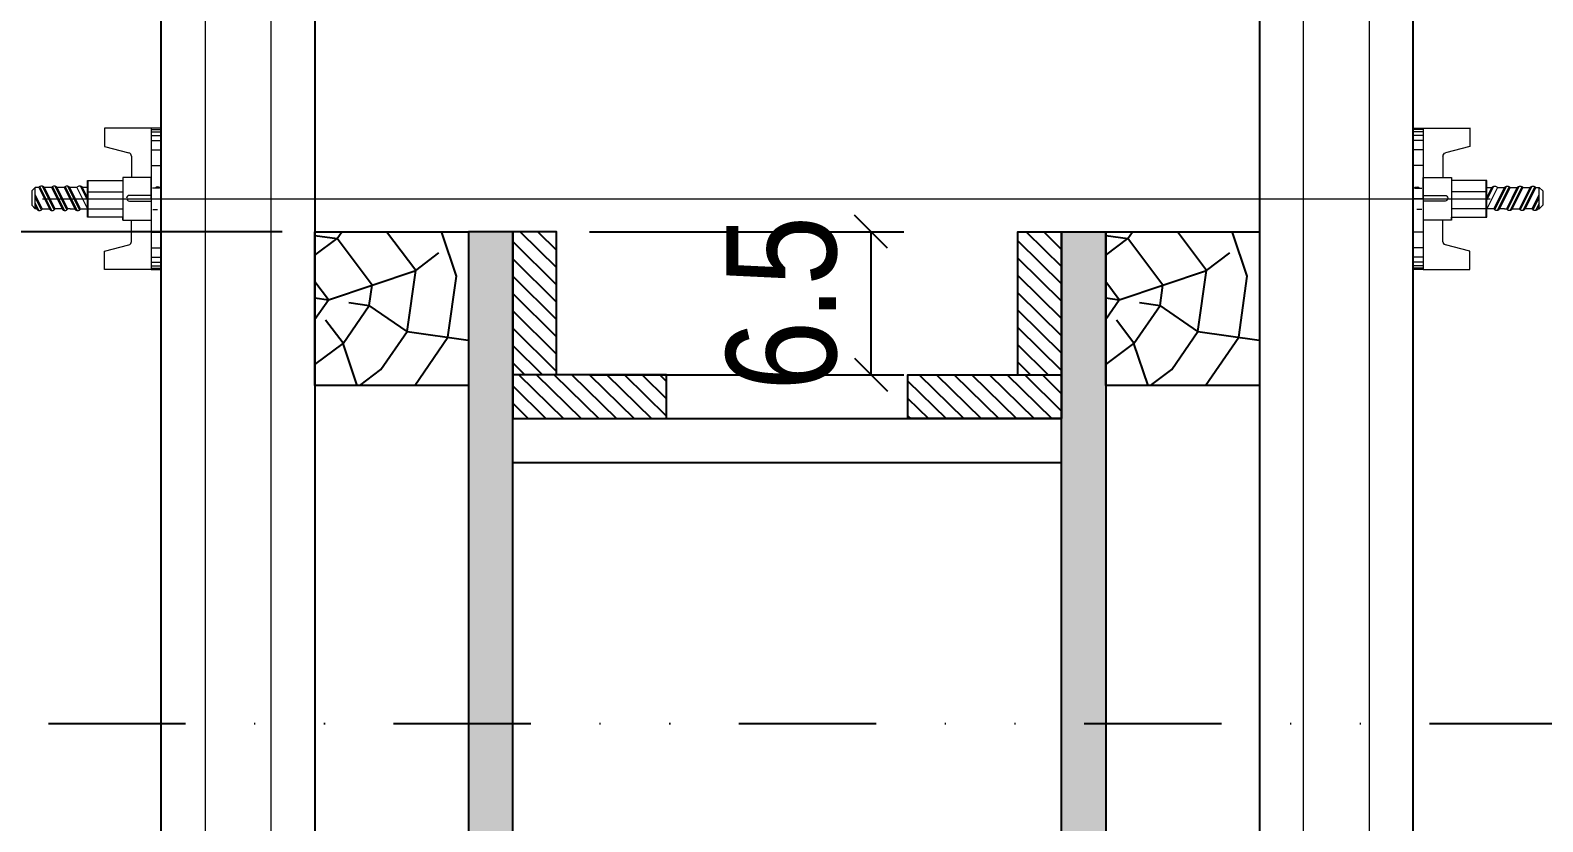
# Model space of a CAD drawing. Extents: x 13379 to 23315, y 867 to 16997.
# Drawn here: x 16837.2 to 16975, y 9717.8 to 9789.9 of the extents above; entities that cross this region are included whole.
import ezdxf

# ---------------------------------------------------------------- set-up
doc = ezdxf.new("R2010")
doc.units = 0
doc.linetypes.add('DIVIDE2', pattern=[0.625, 0.25, -0.125, 0, -0.125, 0, -0.125])
for name, color, linetype in [('COTA', 241, 'Continuous'), ('GRAVATA', 2, 'Continuous'), ('Nível', 160, 'Continuous'), ('Painéis', 200, 'Continuous'), ('PONTALETE', 7, 'Continuous'), ('SARRAFO', 251, 'Continuous')]:
    doc.layers.add(name, color=color, linetype=linetype)
doc.layers.add('Hachura', color=251, linetype='Continuous', lineweight=9)
doc.styles.add('COTA TECNICA 2X', font='techl___.ttf', dxfattribs={"height": 10})
doc.dimstyles.new('SECAO PILAR', dxfattribs={"dimtxt": 10, "dimasz": 3, "dimexe": 3, "dimexo": 3, "dimgap": 3, "dimtad": 1, "dimdec": 1, "dimlfac": 0.5, "dimzin": 12, "dimdsep": 46, "dimtxsty": 'COTA TECNICA 2X', "dimblk1": 'OBLIQUE', "dimblk2": 'OBLIQUE', "dimsah": 1, "dimcen": 0.9, "dimclrd": 256, "dimclre": 256, "dimclrt": 256, "dimadec": 1, "dimazin": 3, "dimtfac": 1, "dimtdec": 1, "dimtmove": 0, "dimatfit": 3, "dimfxl": 1, "dimtolj": 1, "dimtzin": 12, "dimarcsym": 0})

# ---------------------------------------------------------------- blocks, each defined once
blk = doc.blocks.new('_Oblique')
at = {"color": 0, "linetype": 'ByBlock', "lineweight": -2}
blk.add_line((-0.5, -0.5), (0.5, 0.5), dxfattribs=at)
blk = doc.blocks.new('*D855')
at = {"layer": 'COTA', "lineweight": -2, "transparency": 16777216}
for p, q in [((16860.13, 9771.51), (16782.84, 9771.51)), ((16785.84, 9771.51), (16785.84, 9649.47)), ((16860.13, 9649.47), (16782.84, 9649.47))]:
    blk.add_line(p, q, dxfattribs=at)
at = {"layer": 'Defpoints', "color": 0, "transparency": 16777216}
for p in [(16863.13, 9771.51), (16785.84, 9649.47), (16863.13, 9649.47)]:
    blk.add_point(p, dxfattribs=at)
at = {"layer": 'COTA', "lineweight": -2, "transparency": 16777216, "xscale": 3, "yscale": 3, "zscale": 3}
for p, rotation in [((16785.84, 9771.51), 90), ((16785.84, 9649.47), 270)]:
    blk.add_blockref('_Oblique', p, dxfattribs=dict(at, rotation=rotation))
at = {"layer": 'COTA', "transparency": 16777216, "insert": (16777.74, 9710.49), "char_height": 10, "attachment_point": 5, "rotation": 90, "style": 'COTA TECNICA 2X'}
blk.add_mtext('\\A1;61 - PAINEL', dxfattribs=at)
blk = doc.blocks.new('C')
at = {"layer": 'Hachura', "color": 0}
for p, q in [((0.461, 3.155), (-0.003, 3.155)), ((0.461, 3.05), (-0.003, 3.05)), ((0.461, 2.881), (-0.003, 2.881)), ((0, 3.224), (0, -3.224)), ((0.451, 3.224), (0, 3.224)), ((0.451, -3.225), (0.451, 3.224)), ((0.451, 3.224), (2.58, 3.224)), ((2.58, 3.224), (2.58, 2.385)), ((0.461, 2.65), (-0.003, 2.65)), ((0.461, 2.228), (-0.003, 2.228)), ((0, 2.747), (0, -1.16)), ((2.58, 2.385), (1.475, 2.094)), ((0.461, 1.512), (0, 1.512)), ((1.354, 1.939), (1.354, 0.965)), ((1.741, 0.966), (0.451, 0.966)), ((1.741, -0.968), (1.741, 0.966)), ((1.741, 0.966), (1.741, 0.838)), ((1.741, 0.966), (1.741, 0.838)), ((1.741, 0.838), (3.354, 0.838)), ((3.32, 0.838), (3.32, -0.839)), ((3.354, 0.838), (3.354, -0.839)), ((0.388, 0.487), (0.172, 0.487)), ((1.451, 0.101), (0.451, 0.101)), ((3.354, 0.451), (1.741, 0.451)), ((3.676, 0.451), (3.354, 0.451)), ((3.837, -0.517), (3.354, 0.451)), ((3.354, 0.064), (3.67, -0.57)), ((3.676, 0.451), (4.16, -0.517)), ((3.716, 0.5), (4.251, -0.57)), ((4.371, -0.553), (3.83, 0.53)), ((4.151, 0.451), (3.934, 0.451)), ((4.418, -0.517), (3.934, 0.451)), ((4.151, 0.451), (4.256, 0.451)), ((4.256, 0.451), (4.74, -0.517)), ((4.296, 0.5), (4.831, -0.57)), ((4.952, -0.553), (4.41, 0.53)), ((4.514, 0.451), (4.837, 0.451)), ((4.998, -0.517), (4.514, 0.451)), ((4.837, 0.451), (5.321, -0.517)), ((4.876, 0.5), (5.412, -0.57)), ((5.532, -0.553), (4.991, 0.53)), ((5.579, -0.517), (5.095, 0.451)), ((5.417, 0.451), (5.095, 0.451)), ((5.579, -0.517), (5.095, 0.451)), ((5.417, 0.451), (5.74, -0.194)), ((5.457, 0.5), (5.74, -0.065)), ((5.74, 0.193), (5.571, 0.53)), ((5.74, 0.322), (5.675, 0.451)), ((5.675, 0.451), (5.74, 0.451)), ((5.739, 0.45), (5.9, 0.288)), ((5.739, 0.45), (5.739, -0.518)), ((5.9, -0.356), (5.9, 0.288)), ((0.451, -0.004), (0, -0.004)), ((0.075, -0.481), (0.292, -0.481)), ((0.292, -0.481), (0.397, -0.481)), ((0.451, -0.001), (0.451, -0.968)), ((0.451, -0.157), (1.451, -0.157)), ((0.451, -0.646), (0.451, -0.323)), ((0.451, -3.225), (0.451, -0.646)), ((3.354, -0.323), (1.741, -0.323)), ((3.354, -0.065), (3.579, -0.517)), ((3.354, -0.517), (3.579, -0.517)), ((3.837, -0.517), (4.16, -0.517)), ((4.418, -0.517), (4.74, -0.517)), ((4.634, -0.517), (4.74, -0.517)), ((4.998, -0.517), (5.321, -0.517)), ((5.579, -0.517), (5.74, -0.517)), ((5.739, -0.518), (5.9, -0.356)), ((5.739, -0.518), (5.739, -0.518)), ((0.451, -0.968), (1.741, -0.968)), ((1.354, -1.94), (1.354, -0.968)), ((3.354, -0.839), (1.741, -0.839)), ((0.461, -1.521), (-0.003, -1.521)), ((0.461, -2.228), (-0.003, -2.228)), ((0.461, -2.65), (-0.003, -2.65)), ((2.58, -2.387), (1.475, -2.096)), ((2.58, -3.225), (2.58, -2.387)), ((0.461, -2.881), (-0.003, -2.881)), ((0.461, -3.05), (-0.003, -3.05)), ((0.461, -3.155), (-0.003, -3.155)), ((0, -3.224), (2.568, -3.224))]:
    blk.add_line(p, q, dxfattribs=at)
for centre, radius, start, end in [((1.516, 1.939), 0.161, 104.74356, 180), ((1.445, -0.028), 0.129, 272.69497, 87.30503), ((3.805, 0.389), 0.143, 25.56881, 154.43119), ((4.385, 0.389), 0.143, 25.56881, 154.43119), ((4.966, 0.389), 0.143, 25.56881, 154.43119), ((5.546, 0.389), 0.143, 25.56881, 154.43119), ((0.166, -0.366), 0.174, 221.74404, 317.85924), ((3.708, -0.4), 0.174, 222.14076, 318.25596), ((4.289, -0.4), 0.174, 222.14076, 318.25596), ((4.869, -0.4), 0.174, 222.14076, 318.25596), ((5.45, -0.4), 0.174, 222.14076, 318.25596), ((5.61, -0.401), 0.174, 317.85924, 318.25596), ((1.516, -1.94), 0.161, 180, 255.25644)]:
    blk.add_arc(centre, radius, start, end, dxfattribs=at)
blk = doc.blocks.new('*D858')
at = {"layer": 'COTA', "lineweight": -2, "transparency": 16777216}
for p, q in [((16860.13, 9771.51), (16814.59, 9771.51)), ((16817.59, 9710.49), (16817.59, 9771.51)), ((16860.13, 9710.49), (16814.59, 9710.49))]:
    blk.add_line(p, q, dxfattribs=at)
at = {"layer": 'Defpoints', "color": 0, "transparency": 16777216}
for p in [(16817.59, 9771.51), (16863.13, 9771.51), (16863.13, 9710.49)]:
    blk.add_point(p, dxfattribs=at)
at = {"layer": 'COTA', "lineweight": -2, "transparency": 16777216, "xscale": 3, "yscale": 3, "zscale": 3}
for p, rotation in [((16817.59, 9771.51), 90), ((16817.59, 9710.49), 270)]:
    blk.add_blockref('_Oblique', p, dxfattribs=dict(at, rotation=rotation))
at = {"layer": 'COTA', "transparency": 16777216, "insert": (16809.38, 9741), "char_height": 10, "attachment_point": 5, "rotation": 90, "style": 'COTA TECNICA 2X'}
blk.add_mtext('\\A1;30.5', dxfattribs=at)
blk = doc.blocks.new('*D861')
at = {"layer": 'COTA', "lineweight": -2, "transparency": 16777216}
for p, q in [((16888.14, 9771.51), (16916.78, 9771.51)), ((16913.78, 9758.49), (16913.78, 9771.51)), ((16888.14, 9758.49), (16916.78, 9758.49))]:
    blk.add_line(p, q, dxfattribs=at)
at = {"layer": 'Defpoints', "color": 0, "transparency": 16777216}
for p in [(16885.14, 9771.51), (16913.78, 9771.51), (16885.14, 9758.49)]:
    blk.add_point(p, dxfattribs=at)
at = {"layer": 'COTA', "lineweight": -2, "transparency": 16777216, "xscale": 3, "yscale": 3, "zscale": 3}
for p, rotation in [((16913.78, 9771.51), 90), ((16913.78, 9758.49), 270)]:
    blk.add_blockref('_Oblique', p, dxfattribs=dict(at, rotation=rotation))
at = {"layer": 'COTA', "transparency": 16777216, "insert": (16905.67, 9765), "char_height": 10, "attachment_point": 5, "rotation": 90, "style": 'COTA TECNICA 2X'}
blk.add_mtext('\\A1;6.5', dxfattribs=at)

msp = doc.modelspace()

# ---------------------------------------------------------------- hatches: boundary and pattern name
at = {"layer": 'Hachura'}
h = msp.add_hatch(color=256, dxfattribs=at)
h.dxf.hatch_style = 1
h.paths.add_polyline_path([(16881.14, 9771.51), (16877.13, 9771.51), (16877.13, 9757.51), (16877.13, 9704.39), (16881.14, 9704.39)])
h.paths.add_polyline_path([(16881.14, 9704.39), (16877.13, 9704.39), (16877.13, 9649.47), (16881.14, 9649.47), (16881.14, 9666.48)])
h = msp.add_hatch(color=256, dxfattribs=at)
h.dxf.hatch_style = 1
h.paths.add_polyline_path([(16931.14, 9771.51), (16935.16, 9771.51), (16935.16, 9757.51), (16935.16, 9704.39), (16931.14, 9704.39)])
h.paths.add_polyline_path([(16931.14, 9704.39), (16935.16, 9704.39), (16935.16, 9649.47), (16931.14, 9649.47), (16931.14, 9666.48)])
at = {"layer": 'PONTALETE'}
h = msp.add_hatch(dxfattribs=at)
h.set_pattern_fill('TRONCO', color=1, scale=37.5, angle=-8, style=0, pattern_type=2)
h.set_pattern_definition([(352, (18225.775, 21405.98), (42.35404, 31.91606), [11.25, -26.25]), (352, (18226.036, 21407.837), (42.35404, 31.91606), [11.25, -26.25]), (352, (18228.415, 21411.29), (42.35404, 31.91606), [7.5, -30]), (352, (18230.794, 21414.742), (42.35404, 31.91606), [5.625, -31.875]), (352, (18231.316, 21418.456), (42.35404, 31.91606), [3.75, -33.75]), (352, (18222.554, 21423.474), (42.35404, 31.91606), [1.875, -9.375, 1.875, -24.375]), (352, (18228.385, 21424.548), (42.35404, 31.91606), [1.875, -15, 5.625, -15]), (352, (18236.073, 21425.36), (42.35404, 31.91606), [1.875, -1.875, 1.875, -31.875]), (352, (18234.477, 21427.48), (42.35404, 31.91606), [1.875, -35.625]), (352, (18233.142, 21431.453), (42.35404, 31.91606), [5.625, -31.875]), (352, (18233.664, 21435.166), (42.35404, 31.91606), [7.5, -30]), (352, (18232.33, 21439.14), (42.35404, 31.91606), [9.375, -11.25, 1.875, -15]), (82, (18214.344, 21418.947), (-31.91606, 42.35404), [1.875, -3.75, 9.375, -22.5]), (82, (18216.722, 21422.4), (-31.91606, 42.35404), [1.875, -1.875, 5.625, -28.125]), (82, (18220.667, 21436.993), (-31.91606, 42.35404), [3.75, -33.75]), (82, (18220.436, 21421.878), (-31.91606, 42.35404), [7.5, -11.25, 1.875, -16.875]), (82, (18225.163, 21442.04), (-31.91606, 42.35404), [1.875, -35.625]), (82, (18224.41, 21423.213), (-31.91606, 42.35404), [5.625, -31.875]), (82, (18228.385, 21424.548), (-31.91606, 42.35404), [3.75, -33.75]), (82, (18232.1, 21424.026), (-31.91606, 42.35404), [1.875, -5.625, 5.625, -24.375]), (82, (18234.216, 21425.62), (-31.91606, 42.35404), [1.875, -35.625]), (82, (18235.03, 21417.934), (-31.91606, 42.35404), [5.25, -32.25]), (82, (18235.842, 21410.246), (-31.91606, 42.35404), [3.75, -33.75]), (82, (18241.643, 21424.578), (-31.91606, 42.35404), [1.875, -35.625]), (82, (18245.096, 21422.2), (-31.91606, 42.35404), [5.625, -31.875]), (82, (18248.81, 21421.677), (-31.91606, 42.35404), [5.625, -31.875]), (37, (18241.151, 21407.606), (5.21899, 37.13505), [2.651625, -2.651625, 2.651625, -45.078134]), (37, (18235.03, 21417.934), (5.21899, 37.13505), [5.30325, -47.72976]), (37, (18222.785, 21438.59), (5.21899, 37.13505), [5.30325, -47.72976]), (37, (18228.907, 21428.26), (5.21899, 37.13505), [5.30325, -47.72976]), (37, (18229.72, 21420.573), (5.21899, 37.13505), [5.30325, -47.72976]), (37, (18239.816, 21411.58), (5.21899, 37.13505), [5.30325, -47.72976]), (37, (18236.364, 21413.96), (5.21899, 37.13505), [7.95495, -45.07806]), (37, (18227.572, 21432.236), (5.21899, 37.13505), [2.65162, -50.38138]), (37, (18226.237, 21436.21), (5.21899, 37.13505), [2.65162, -50.38138]), (37, (18241.09, 21434.123), (5.21899, 37.13505), [2.65162, -50.38138]), (37, (18223.628, 21417.643), (5.21899, 37.13505), [2.65162, -50.38138]), (37, (18245.879, 21427.77), (5.21899, 37.13505), [2.65162, -50.38138]), (37, (18232.36, 21425.883), (5.21899, 37.13505), [2.65162, -50.38138]), (37, (18236.595, 21429.074), (5.21899, 37.13505), [2.65162, -50.38138]), (127, (18233.694, 21421.908), (-37.13505, 5.21899), [2.651625, -2.651625, 7.95495, -39.77481]), (127, (18239.264, 21421.125), (-37.13505, 5.21899), [2.65162, -50.38138]), (127, (18237.438, 21408.128), (-37.13505, 5.21899), [2.65162, -50.38138]), (127, (18231.316, 21418.456), (-37.13505, 5.21899), [2.65162, -50.38138]), (127, (18237.93, 21425.1), (-37.13505, 5.21899), [2.65162, -50.38138]), (127, (18227.34, 21417.12), (-37.13505, 5.21899), [2.65162, -50.38138]), (127, (18242.195, 21415.033), (-37.13505, 5.21899), [2.65162, -50.38138]), (127, (18214.635, 21407.546), (-37.13505, 5.21899), [2.65162, -50.38138]), (127, (18216.753, 21409.142), (-37.13505, 5.21899), [5.30325, -47.72976]), (127, (18218.87, 21410.737), (-37.13505, 5.21899), [5.30325, -47.72976]), (127, (18222.584, 21410.216), (-37.13505, 5.21899), [5.30325, -47.72976]), (127, (18224.962, 21413.668), (-37.13505, 5.21899), [5.30325, -47.72976]), (127, (18241.904, 21426.435), (-37.13505, 5.21899), [5.30325, -47.72976]), (127, (18246.722, 21406.823), (-37.13505, 5.21899), [5.30325, -47.72976]), (127, (18252.754, 21436.27), (-37.13505, 5.21899), [5.30325, -47.72976]), (127, (18252.232, 21432.557), (-37.13505, 5.21899), [5.30325, -47.72976]), (127, (18248.257, 21431.222), (-37.13505, 5.21899), [5.30325, -47.72976]), (127, (18222.263, 21434.875), (-37.13505, 5.21899), [7.95495, -45.07806]), (127, (18245.879, 21427.77), (-37.13505, 5.21899), [7.95495, -45.07806]), (18.56505, (18227.02, 21441.78), (37.135053, -5.218991), [4.1925, -79.66005]), (18.56505, (18224.41, 21423.213), (37.135053, -5.218991), [4.1925, -79.66005]), (18.56505, (18229.69, 21433.831), (37.135053, -5.218991), [4.1925, -79.66005]), (18.56505, (18237.177, 21406.271), (37.135053, -5.218991), [4.1925, -79.66005]), (18.56505, (18235.842, 21410.246), (37.135053, -5.218991), [4.1925, -79.66005]), (18.56505, (18225.745, 21419.238), (37.135053, -5.218991), [4.1925, -79.66005]), (18.56505, (18228.355, 21437.806), (37.135053, -5.218991), [4.1925, -79.66005]), (18.56505, (18237.93, 21425.1), (37.135053, -5.218991), [8.385, -75.46755]), (55.43495, (18238.712, 21430.67), (5.218991, 37.135053), [4.1925, -79.66005]), (55.43495, (18242.717, 21418.747), (5.218991, 37.135053), [4.1925, -79.66005]), (55.43495, (18225.193, 21428.783), (5.218991, 37.135053), [4.1925, -79.66005]), (55.43495, (18218.027, 21431.684), (5.218991, 37.135053), [4.1925, -79.66005]), (55.43495, (18239.264, 21421.125), (5.218991, 37.135053), [4.1925, -79.66005]), (55.43495, (18235.551, 21421.647), (5.218991, 37.135053), [4.1925, -79.66005]), (55.43495, (18221.48, 21429.305), (5.218991, 37.135053), [8.385, -75.46755]), (55.43495, (18247.504, 21412.394), (5.218991, 37.135053), [8.385, -75.46755]), (55.43495, (18244.052, 21414.772), (5.218991, 37.135053), [8.385, -75.46755]), (108.56505, (18213.561, 21413.377), (5.218991, 37.135053), [4.1925, -79.66005]), (108.56505, (18216.431, 21433.801), (5.218991, 37.135053), [4.1925, -79.66005]), (108.56505, (18220.205, 21406.763), (5.218991, 37.135053), [4.1925, -79.66005]), (108.56505, (18221.189, 21440.706), (5.218991, 37.135053), [4.1925, -79.66005]), (108.56505, (18221.771, 21417.904), (5.218991, 37.135053), [4.1925, -79.66005]), (108.56505, (18229.72, 21420.573), (5.218991, 37.135053), [4.1925, -79.66005]), (108.56505, (18234.477, 21427.478), (5.218991, 37.135053), [4.1925, -79.66005]), (108.56505, (18215.679, 21414.973), (5.219004, 37.135057), [4.1925, -79.66005]), (108.56505, (18225.745, 21419.238), (5.218991, 37.135053), [4.1925, -79.66005]), (108.56505, (18236.364, 21413.96), (5.218991, 37.135053), [4.1925, -79.66005]), (108.56505, (18240.6, 21417.15), (5.218991, 37.135053), [4.1925, -79.66005]), (108.56505, (18249.592, 21427.248), (5.218991, 37.135053), [4.1925, -79.66005]), (108.56505, (18223.306, 21442.302), (5.218991, 37.135053), [4.1925, -79.66005]), (108.56505, (18217.475, 21441.228), (5.218991, 37.135053), [8.385, -75.46755]), (108.56505, (18219.392, 21414.451), (5.218991, 37.135053), [8.385, -75.46755]), (145.43495, (18213.039, 21409.664), (-37.135053, 5.218991), [4.1925, -79.66005]), (145.43495, (18244.343, 21403.37), (-37.135053, 5.218991), [4.1925, -79.66005]), (145.43495, (18245.096, 21422.2), (-37.135053, 5.218991), [4.1925, -79.66005]), (145.43495, (18228.415, 21411.29), (-37.135053, 5.218991), [4.1925, -79.66005]), (145.43495, (18226.036, 21407.837), (-37.135053, 5.218991), [4.1925, -79.66005]), (145.43495, (18230.794, 21414.742), (-37.135053, 5.218991), [4.1925, -79.66005]), (145.43495, (18245.066, 21435.457), (-37.135053, 5.218991), [4.1925, -79.66005]), (145.43495, (18249.04, 21436.792), (-37.135053, 5.218991), [8.385, -75.46755])])
h.paths.add_polyline_path([(16863.13, 9771.51), (16863.13, 9757.51), (16877.13, 9757.51), (16877.13, 9771.51)])
h = msp.add_hatch(dxfattribs=at)
h.set_pattern_fill('TRONCO', color=1, scale=37.5, angle=-8, style=0, pattern_type=2)
h.set_pattern_definition([(352, (18297.804, 21405.98), (42.35404, 31.91606), [11.25, -26.25]), (352, (18298.065, 21407.837), (42.35404, 31.91606), [11.25, -26.25]), (352, (18300.443, 21411.29), (42.35404, 31.91606), [7.5, -30]), (352, (18302.82, 21414.742), (42.35404, 31.91606), [5.625, -31.875]), (352, (18303.344, 21418.456), (42.35404, 31.91606), [3.75, -33.75]), (352, (18294.58, 21423.474), (42.35404, 31.91606), [1.875, -9.375, 1.875, -24.375]), (352, (18300.413, 21424.548), (42.35404, 31.91606), [1.875, -15, 5.625, -15]), (352, (18308.1, 21425.36), (42.35404, 31.91606), [1.875, -1.875, 1.875, -31.875]), (352, (18306.505, 21427.48), (42.35404, 31.91606), [1.875, -35.625]), (352, (18305.17, 21431.453), (42.35404, 31.91606), [5.625, -31.875]), (352, (18305.692, 21435.166), (42.35404, 31.91606), [7.5, -30]), (352, (18304.357, 21439.14), (42.35404, 31.91606), [9.375, -11.25, 1.875, -15]), (82, (18286.372, 21418.947), (-31.91606, 42.35404), [1.875, -3.75, 9.375, -22.5]), (82, (18288.75, 21422.4), (-31.91606, 42.35404), [1.875, -1.875, 5.625, -28.125]), (82, (18292.695, 21436.993), (-31.91606, 42.35404), [3.75, -33.75]), (82, (18292.464, 21421.878), (-31.91606, 42.35404), [7.5, -11.25, 1.875, -16.875]), (82, (18297.19, 21442.04), (-31.91606, 42.35404), [1.875, -35.625]), (82, (18296.44, 21423.213), (-31.91606, 42.35404), [5.625, -31.875]), (82, (18300.413, 21424.548), (-31.91606, 42.35404), [3.75, -33.75]), (82, (18304.127, 21424.026), (-31.91606, 42.35404), [1.875, -5.625, 5.625, -24.375]), (82, (18306.244, 21425.62), (-31.91606, 42.35404), [1.875, -35.625]), (82, (18307.057, 21417.934), (-31.91606, 42.35404), [5.25, -32.25]), (82, (18307.87, 21410.246), (-31.91606, 42.35404), [3.75, -33.75]), (82, (18313.67, 21424.578), (-31.91606, 42.35404), [1.875, -35.625]), (82, (18317.124, 21422.2), (-31.91606, 42.35404), [5.625, -31.875]), (82, (18320.837, 21421.677), (-31.91606, 42.35404), [5.625, -31.875]), (37, (18313.18, 21407.606), (5.21899, 37.13505), [2.651625, -2.651625, 2.651625, -45.078134]), (37, (18307.057, 21417.934), (5.21899, 37.13505), [5.30325, -47.72976]), (37, (18294.813, 21438.59), (5.21899, 37.13505), [5.30325, -47.72976]), (37, (18300.935, 21428.26), (5.21899, 37.13505), [5.30325, -47.72976]), (37, (18301.748, 21420.573), (5.21899, 37.13505), [5.30325, -47.72976]), (37, (18311.845, 21411.58), (5.21899, 37.13505), [5.30325, -47.72976]), (37, (18308.392, 21413.96), (5.21899, 37.13505), [7.95495, -45.07806]), (37, (18299.6, 21432.236), (5.21899, 37.13505), [2.65162, -50.38138]), (37, (18298.265, 21436.21), (5.21899, 37.13505), [2.65162, -50.38138]), (37, (18313.12, 21434.123), (5.21899, 37.13505), [2.65162, -50.38138]), (37, (18295.656, 21417.643), (5.21899, 37.13505), [2.65162, -50.38138]), (37, (18317.907, 21427.77), (5.21899, 37.13505), [2.65162, -50.38138]), (37, (18304.388, 21425.883), (5.21899, 37.13505), [2.65162, -50.38138]), (37, (18308.623, 21429.074), (5.21899, 37.13505), [2.65162, -50.38138]), (127, (18305.722, 21421.908), (-37.13505, 5.21899), [2.651625, -2.651625, 7.95495, -39.77481]), (127, (18311.293, 21421.125), (-37.13505, 5.21899), [2.65162, -50.38138]), (127, (18309.466, 21408.128), (-37.13505, 5.21899), [2.65162, -50.38138]), (127, (18303.344, 21418.456), (-37.13505, 5.21899), [2.65162, -50.38138]), (127, (18309.958, 21425.1), (-37.13505, 5.21899), [2.65162, -50.38138]), (127, (18299.37, 21417.12), (-37.13505, 5.21899), [2.65162, -50.38138]), (127, (18314.223, 21415.033), (-37.13505, 5.21899), [2.65162, -50.38138]), (127, (18286.663, 21407.546), (-37.13505, 5.21899), [2.65162, -50.38138]), (127, (18288.78, 21409.142), (-37.13505, 5.21899), [5.30325, -47.72976]), (127, (18290.898, 21410.737), (-37.13505, 5.21899), [5.30325, -47.72976]), (127, (18294.612, 21410.216), (-37.13505, 5.21899), [5.30325, -47.72976]), (127, (18296.99, 21413.668), (-37.13505, 5.21899), [5.30325, -47.72976]), (127, (18313.932, 21426.435), (-37.13505, 5.21899), [5.30325, -47.72976]), (127, (18318.75, 21406.823), (-37.13505, 5.21899), [5.30325, -47.72976]), (127, (18324.782, 21436.27), (-37.13505, 5.21899), [5.30325, -47.72976]), (127, (18324.26, 21432.557), (-37.13505, 5.21899), [5.30325, -47.72976]), (127, (18320.285, 21431.222), (-37.13505, 5.21899), [5.30325, -47.72976]), (127, (18294.29, 21434.875), (-37.13505, 5.21899), [7.95495, -45.07806]), (127, (18317.907, 21427.77), (-37.13505, 5.21899), [7.95495, -45.07806]), (18.56505, (18299.048, 21441.78), (37.135053, -5.218991), [4.1925, -79.66005]), (18.56505, (18296.439, 21423.213), (37.135053, -5.218991), [4.1925, -79.66005]), (18.56505, (18301.718, 21433.831), (37.135053, -5.218991), [4.1925, -79.66005]), (18.56505, (18309.205, 21406.271), (37.135053, -5.218991), [4.1925, -79.66005]), (18.56505, (18307.87, 21410.246), (37.135053, -5.218991), [4.1925, -79.66005]), (18.56505, (18297.773, 21419.238), (37.135053, -5.218991), [4.1925, -79.66005]), (18.56505, (18300.383, 21437.806), (37.135053, -5.218991), [4.1925, -79.66005]), (18.56505, (18309.958, 21425.1), (37.135053, -5.218991), [8.385, -75.46755]), (55.43495, (18310.74, 21430.67), (5.218991, 37.135053), [4.1925, -79.66005]), (55.43495, (18314.745, 21418.747), (5.218991, 37.135053), [4.1925, -79.66005]), (55.43495, (18297.221, 21428.783), (5.218991, 37.135053), [4.1925, -79.66005]), (55.43495, (18290.055, 21431.684), (5.218991, 37.135053), [4.1925, -79.66005]), (55.43495, (18311.293, 21421.125), (5.218991, 37.135053), [4.1925, -79.66005]), (55.43495, (18307.579, 21421.647), (5.218991, 37.135053), [4.1925, -79.66005]), (55.43495, (18293.508, 21429.305), (5.218991, 37.135053), [8.385, -75.46755]), (55.43495, (18319.533, 21412.394), (5.218991, 37.135053), [8.385, -75.46755]), (55.43495, (18316.08, 21414.772), (5.218991, 37.135053), [8.385, -75.46755]), (108.56505, (18285.589, 21413.377), (5.218991, 37.135053), [4.1925, -79.66005]), (108.56505, (18288.46, 21433.801), (5.218991, 37.135053), [4.1925, -79.66005]), (108.56505, (18292.233, 21406.763), (5.218991, 37.135053), [4.1925, -79.66005]), (108.56505, (18293.217, 21440.706), (5.218991, 37.135053), [4.1925, -79.66005]), (108.56505, (18293.799, 21417.904), (5.218991, 37.135053), [4.1925, -79.66005]), (108.56505, (18301.748, 21420.573), (5.218991, 37.135053), [4.1925, -79.66005]), (108.56505, (18306.505, 21427.478), (5.218991, 37.135053), [4.1925, -79.66005]), (108.56505, (18287.707, 21414.973), (5.219004, 37.135057), [4.1925, -79.66005]), (108.56505, (18297.773, 21419.238), (5.218991, 37.135053), [4.1925, -79.66005]), (108.56505, (18308.392, 21413.96), (5.218991, 37.135053), [4.1925, -79.66005]), (108.56505, (18312.627, 21417.15), (5.218991, 37.135053), [4.1925, -79.66005]), (108.56505, (18321.62, 21427.248), (5.218991, 37.135053), [4.1925, -79.66005]), (108.56505, (18295.335, 21442.302), (5.218991, 37.135053), [4.1925, -79.66005]), (108.56505, (18289.503, 21441.228), (5.218991, 37.135053), [8.385, -75.46755]), (108.56505, (18291.42, 21414.451), (5.218991, 37.135053), [8.385, -75.46755]), (145.43495, (18285.067, 21409.664), (-37.135053, 5.218991), [4.1925, -79.66005]), (145.43495, (18316.371, 21403.37), (-37.135053, 5.218991), [4.1925, -79.66005]), (145.43495, (18317.124, 21422.2), (-37.135053, 5.218991), [4.1925, -79.66005]), (145.43495, (18300.443, 21411.29), (-37.135053, 5.218991), [4.1925, -79.66005]), (145.43495, (18298.065, 21407.837), (-37.135053, 5.218991), [4.1925, -79.66005]), (145.43495, (18302.822, 21414.742), (-37.135053, 5.218991), [4.1925, -79.66005]), (145.43495, (18317.094, 21435.457), (-37.135053, 5.218991), [4.1925, -79.66005]), (145.43495, (18321.068, 21436.792), (-37.135053, 5.218991), [8.385, -75.46755])])
h.paths.add_polyline_path([(16935.16, 9771.51), (16935.16, 9757.51), (16949.16, 9757.51), (16949.16, 9771.51)])
at = {"layer": 'SARRAFO'}
h = msp.add_hatch(dxfattribs=at)
h.set_pattern_fill('ANSI31', color=256, scale=9, angle=-89.5, style=0)
h.set_pattern_definition([(315.5, (-16780.3954, 106613.0749), (0.788522922, 0.802406755), [])])
h.paths.add_polyline_path([(16885.14, 9771.51), (16881.14, 9771.51), (16881.14, 9758.49), (16885.14, 9758.49)])
h = msp.add_hatch(dxfattribs=at)
h.set_pattern_fill('ANSI31', color=256, scale=9, angle=-89.5, style=0)
h.set_pattern_definition([(315.5, (-16758.3954, 106613.0749), (0.788522922, 0.802406755), [])])
h.paths.add_polyline_path([(16931.14, 9771.51), (16927.14, 9771.51), (16927.14, 9758.49), (16931.14, 9758.49)])
h = msp.add_hatch(dxfattribs=at)
h.set_pattern_fill('ANSI31', color=256, scale=9, angle=-89.5, style=0)
h.set_pattern_definition([(315.5, (-16834.4405, 125410.1252), (0.788522922, 0.802406755), [])])
h.paths.add_polyline_path([(16881.14, 9754.49), (16881.14, 9758.49), (16895.16, 9758.49), (16895.16, 9754.49)])
h = msp.add_hatch(dxfattribs=at)
h.set_pattern_fill('ANSI31', color=256, scale=9, angle=-89.5, style=0)
h.set_pattern_definition([(315.5, (-16812.4405, 125410.1252), (0.788522922, 0.802406755), [])])
h.paths.add_polyline_path([(16931.14, 9754.49), (16931.14, 9758.49), (16917.13, 9758.49), (16917.13, 9754.49)])

# ---------------------------------------------------------------- linework, layer by layer
at = {"layer": 'GRAVATA', "color": 1}
for points in [[(16849.13, 9810.46), (16863.13, 9810.46), (16863.13, 9610.11), (16849.13, 9610.11)], [(16963.16, 9810.46), (16949.16, 9810.46), (16949.16, 9610.11), (16963.16, 9610.11)]]:
    msp.add_lwpolyline(points, close=True, dxfattribs=at)
at = {"layer": 'Hachura'}
for p, q in [((16853.13, 9810.46), (16853.13, 9610.11)), ((16859.13, 9610.11), (16859.13, 9810.46)), ((16953.16, 9610.11), (16953.16, 9810.46)), ((16959.16, 9810.46), (16959.16, 9610.11)), ((16838.33, 9774.51), (16970.16, 9774.51))]:
    msp.add_line(p, q, dxfattribs=at)
at = {"layer": 'Nível', "color": 4, "linetype": 'DIVIDE2', "ltscale": 50}
msp.add_line((16744.5, 9726.72), (17469.5, 9726.72), dxfattribs=at)
at = {"layer": 'Painéis'}
for p, q in [((16881.14, 9754.49), (16931.14, 9754.49)), ((16881.14, 9750.49), (16931.14, 9750.49))]:
    msp.add_line(p, q, dxfattribs=at)
for points in [[(16877.13, 9649.47), (16881.14, 9649.47), (16881.14, 9771.51), (16877.13, 9771.51)], [(16935.16, 9649.47), (16931.14, 9649.47), (16931.14, 9771.51), (16935.16, 9771.51)]]:
    msp.add_lwpolyline(points, close=True, dxfattribs=at)
at = {"layer": 'PONTALETE', "color": 1}
for points in [[(16877.13, 9771.51), (16877.13, 9757.51), (16863.13, 9757.51), (16863.13, 9771.51)], [(16949.16, 9771.51), (16949.16, 9757.51), (16935.16, 9757.51), (16935.16, 9771.51)]]:
    msp.add_lwpolyline(points, close=True, dxfattribs=at)
at = {"layer": 'SARRAFO'}
for points in [[(16881.14, 9771.51), (16881.14, 9754.49), (16895.16, 9754.49), (16895.16, 9758.49), (16881.14, 9758.49)], [(16885.14, 9758.49), (16885.14, 9771.51), (16881.14, 9771.51)], [(16931.14, 9771.51), (16931.14, 9754.49), (16917.13, 9754.49), (16917.13, 9758.49), (16931.14, 9758.49)], [(16927.14, 9758.49), (16927.14, 9771.51), (16931.14, 9771.51)]]:
    msp.add_lwpolyline(points, dxfattribs=at)

# ---------------------------------------------------------------- block references
at = {"layer": 'Hachura', "linetype": 'Continuous', "yscale": 2, "zscale": 2, "rotation": 180}
for p, xscale in [((16849.13, 9774.51), 2), ((16963.16, 9774.51), -2)]:
    msp.add_blockref('C', p, dxfattribs=dict(at, xscale=xscale))

# ---------------------------------------------------------------- dimensions: what is measured, and where the dimension line sits
at = {"layer": 'COTA'}
dim = msp.add_linear_dim(base=(16913.78, 9771.51), p1=(16885.14, 9758.49), p2=(16885.14, 9771.51), angle=90, dimstyle='SECAO PILAR', dxfattribs=at)
dim.commit()
dim.dimension.update_dxf_attribs({"geometry": '*D861', "text_midpoint": (16913.78, 9765), "dimtype": 161})
dim = msp.add_linear_dim(base=(16785.84, 9649.47), p1=(16863.13, 9771.51), p2=(16863.13, 9649.47), angle=270, text='<> - PAINEL', dimstyle='SECAO PILAR', dxfattribs=at)
dim.commit()
dim.dimension.update_dxf_attribs({"geometry": '*D855', "text_midpoint": (16777.74, 9710.49)})
dim = msp.add_linear_dim(base=(16817.59, 9771.51), p1=(16863.13, 9710.49), p2=(16863.13, 9771.51), angle=270, dimstyle='SECAO PILAR', dxfattribs=at)
dim.commit()
dim.dimension.update_dxf_attribs({"geometry": '*D858', "text_midpoint": (16809.38, 9741)})

doc.saveas('drawing.dxf')
